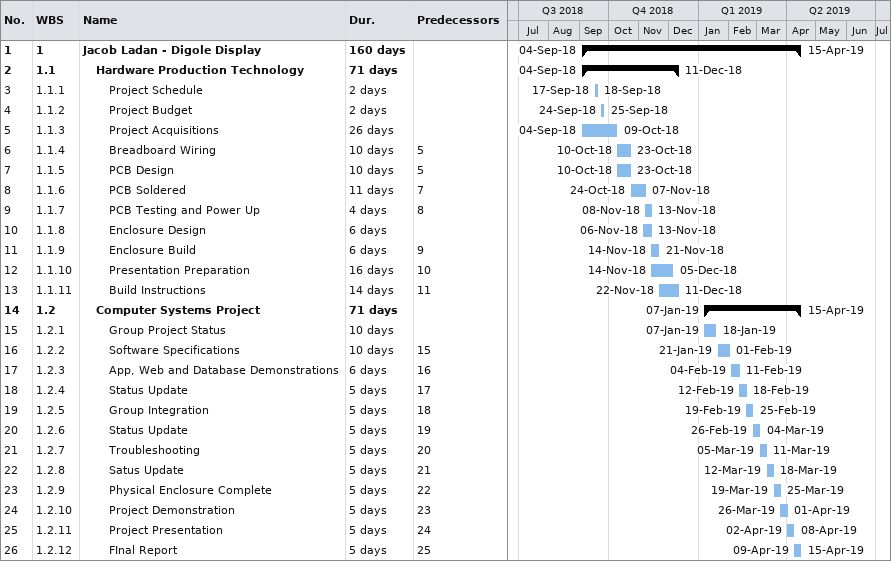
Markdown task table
| ID | WBS | Task | Duration | Start | Finish | Predecessors |
|---|---|---|---|---|---|---|
| 1 | 1 | **Jacob Ladan - Digole Display** | 160d | 2018-09-04 | 2019-04-15 |  |
| 2 | 1.1 | **Hardware Production Technology** | 71d | 2018-09-04 | 2018-12-11 |  |
| 3 | 1.1.1 | Project Schedule | 2d | 2018-09-17 | 2018-09-18 |  |
| 4 | 1.1.2 | Project Budget | 2d | 2018-09-24 | 2018-09-25 |  |
| 5 | 1.1.3 | Project Acquisitions | 26d | 2018-09-04 | 2018-10-09 |  |
| 6 | 1.1.4 | Breadboard Wiring | 10d | 2018-10-10 | 2018-10-23 | 5 |
| 7 | 1.1.5 | PCB Design | 10d | 2018-10-10 | 2018-10-23 | 5 |
| 8 | 1.1.6 | PCB Soldered | 11d | 2018-10-24 | 2018-11-07 | 7 |
| 9 | 1.1.7 | PCB Testing and Power Up | 4d | 2018-11-08 | 2018-11-13 | 8 |
| 10 | 1.1.8 | Enclosure Design | 6d | 2018-11-06 | 2018-11-13 |  |
| 11 | 1.1.9 | Enclosure Build | 6d | 2018-11-14 | 2018-11-21 | 9 |
| 12 | 1.1.10 | Presentation Preparation | 16d | 2018-11-14 | 2018-12-05 | 10 |
| 13 | 1.1.11 | Build Instructions | 14d | 2018-11-22 | 2018-12-11 | 11 |
| 14 | 1.2 | **Computer Systems Project** | 71d | 2019-01-07 | 2019-04-15 |  |
| 15 | 1.2.1 | Group Project Status | 10d | 2019-01-07 | 2019-01-18 |  |
| 16 | 1.2.2 | Software Specifications | 10d | 2019-01-21 | 2019-02-01 | 15 |
| 17 | 1.2.3 | App, Web and Database Demonstrations | 6d | 2019-02-04 | 2019-02-11 | 16 |
| 18 | 1.2.4 | Status Update | 5d | 2019-02-12 | 2019-02-18 | 17 |
| 19 | 1.2.5 | Group Integration | 5d | 2019-02-19 | 2019-02-25 | 18 |
| 20 | 1.2.6 | Status Update | 5d | 2019-02-26 | 2019-03-04 | 19 |
| 21 | 1.2.7 | Troubleshooting | 5d | 2019-03-05 | 2019-03-11 | 20 |
| 22 | 1.2.8 | Satus Update | 5d | 2019-03-12 | 2019-03-18 | 21 |
| 23 | 1.2.9 | Physical Enclosure Complete | 5d | 2019-03-19 | 2019-03-25 | 22 |
| 24 | 1.2.10 | Project Demonstration | 5d | 2019-03-26 | 2019-04-01 | 23 |
| 25 | 1.2.11 | Project Presentation | 5d | 2019-04-02 | 2019-04-08 | 24 |
| 26 | 1.2.12 | FInal Report | 5d | 2019-04-09 | 2019-04-15 | 25 |
